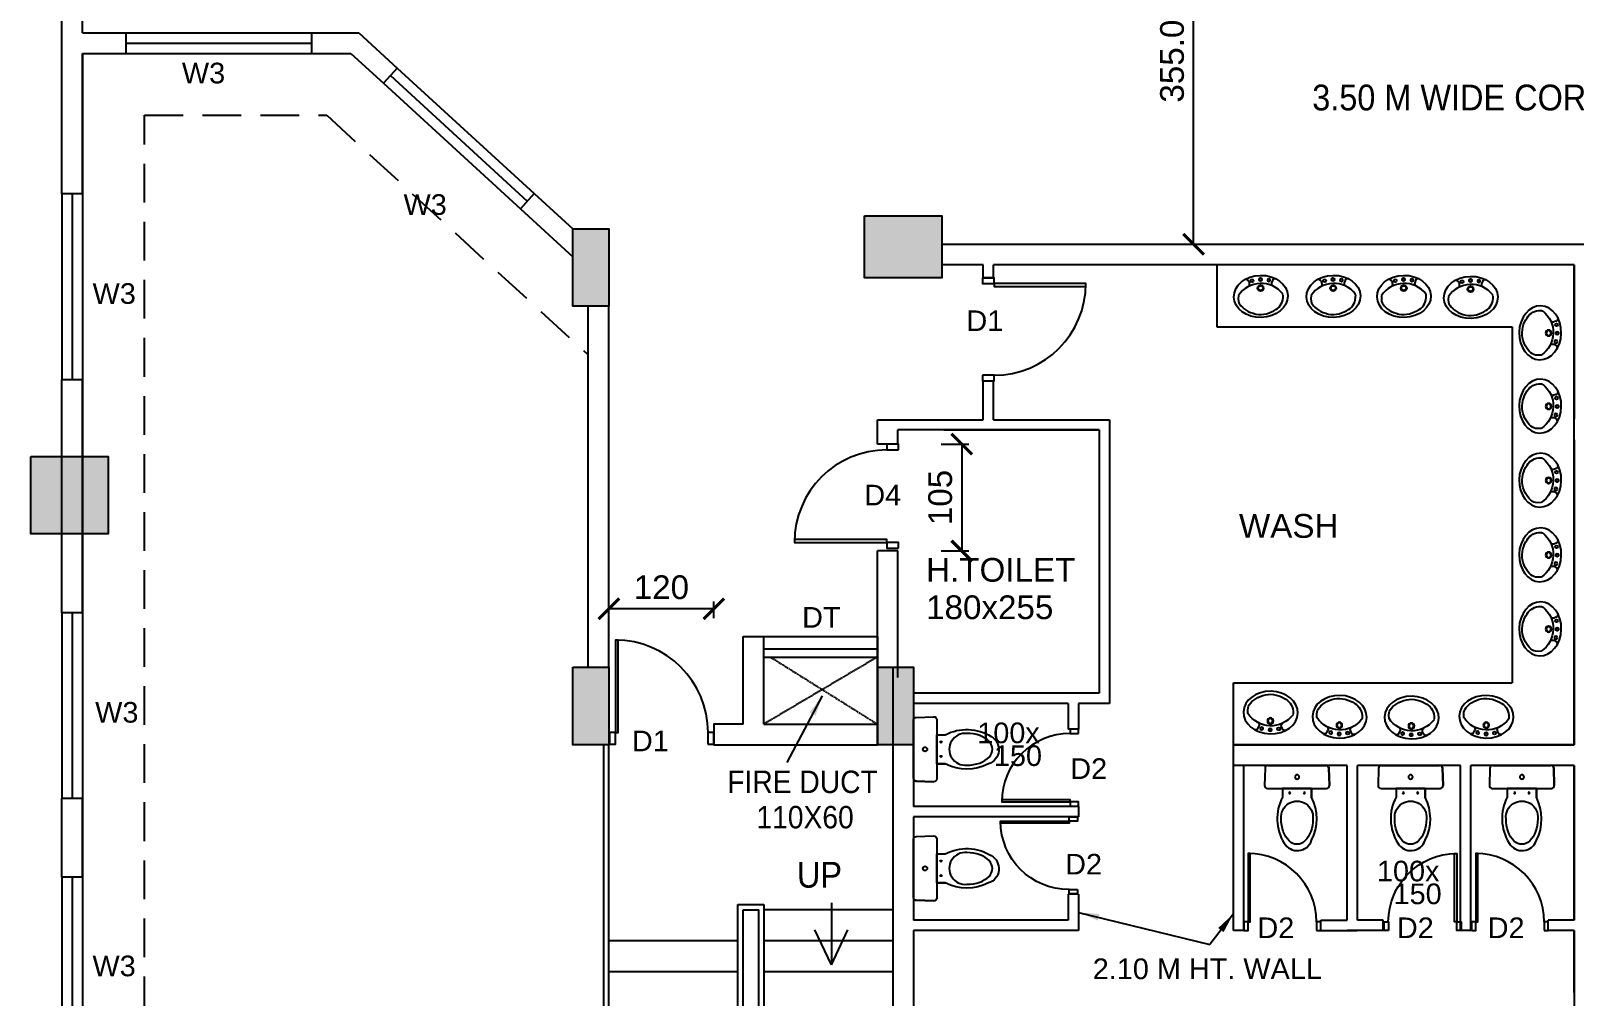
# Model space of a CAD drawing. Extents: x 53439 to 79867, y -144071 to -73305.
# Drawn here: x 61822 to 63317, y -126802 to -125866 of the extents above; entities that cross this region are included whole.
import ezdxf

# ---------------------------------------------------------------- set-up
doc = ezdxf.new("R2010")
doc.units = 0
doc.header["$LTSCALE"] = 0.1
doc.header["$MEASUREMENT"] = 0
doc.header["$PDMODE"] = 35
doc.header["$PDSIZE"] = -0.8
doc.linetypes.add('HIDDEN', pattern=[0.375, 0.25, -0.125])
doc.layers.get('0').update_dxf_attribs({"linetype": 'CONTINUOUS'})
doc.layers.get('DEFPOINTS').update_dxf_attribs({"linetype": 'CONTINUOUS'})
for name, color, linetype in [('DOOR', 30, 'CONTINUOUS'), ('HAT', 253, 'CONTINUOUS'), ('LAYER4', 130, 'CONTINUOUS'), ('STAIR', 142, 'CONTINUOUS'), ('TEXT', 7, 'CONTINUOUS'), ('THIN_HA', 253, 'CONTINUOUS'), ('WALL', 6, 'CONTINUOUS'), ('WIN', 102, 'CONTINUOUS')]:
    doc.layers.add(name, color=color, linetype=linetype)
doc.styles.add('1MM', font='arial.ttf')
doc.styles.add('DIM', font='arial.ttf', dxfattribs={"width": 0.7, "height": 1})
doc.styles.add('DUTCH', font='arial.ttf')
doc.dimstyles.new('KRI', dxfattribs={"dimtxt": 23, "dimasz": 20, "dimexe": 7, "dimexo": 0, "dimgap": 9, "dimtad": 1, "dimdec": 1, "dimzin": 1, "dimtxsty": '1MM', "dimblk": 'ARCHTICK', "dimcen": 0.5, "dimclrd": 252, "dimclre": 252, "dimclrt": 7, "dimaunit": 1, "dimadec": 8, "dimazin": 3, "dimtfac": 1, "dimtdec": 1, "dimtmove": 0, "dimatfit": 3})

# ---------------------------------------------------------------- blocks, each defined once
blk = doc.blocks.new('A$C764D24B9')
at = {"layer": 'DOOR'}
for points in [[(0.056, 0.111), (0.083, 0.111), (0.083, 1), (0.056, 1)], [(0, 0), (0.056, 0), (0.056, 0.111), (0, 0.111)], [(0.944, 0), (1, 0), (1, 0.111), (0.944, 0.111)]]:
    blk.add_lwpolyline(points, close=True, dxfattribs=at)
blk.add_arc((0.056, 0.111), 0.889, 0, 90, dxfattribs=at)
blk = doc.blocks.new('WC1')
at = {"layer": 'DOOR'}
for p, q in [((-29.3, -7.5), (-29.8, -22.7)), ((24.3, -5), (-26.8, -5))]:
    blk.add_line(p, q, dxfattribs=at)
for points in [[(26.8, -7.5), (27.3, -22.7, -0.423393), (24.7, -25.4), (-27.3, -25.4, -0.423393), (-29.8, -22.7), (-29.3, -7.5, -0.405093), (-26.8, -5), (24.3, -5, -0.405093), (26.8, -7.5, -0.407682)], [(11.5, -25.4), (11.5, -33, -0.265683), (10, -73.3, -0.649464), (-14.1, -70.9, -0.243179), (-14, -33), (-14, -25.4), (11.5, -25.4)], [(12.6, -52, 1.119632), (-15.2, -52, 17.71796)]]:
    blk.add_lwpolyline(points, format="xyb", dxfattribs=at)
blk.add_lwpolyline([(-14, -25.4), (-14, -33)], dxfattribs=at)
for centre, radius in [((-1.3, -15.2), 1.91), ((-7.6, -29.2), 0.636), ((5.1, -29.2), 0.636)]:
    blk.add_circle(centre, radius, dxfattribs=at)
blk.add_arc((-26.8, -7.5), 2.54, 90, 178.2101, dxfattribs=at)
blk.add_ellipse((-1.3, -52), major_axis=(0, -22.4), ratio=0.622298, start_param=4.712389, end_param=7.853982, dxfattribs=at)
blk = doc.blocks.new('WB5')
at = {"layer": 'DOOR'}
for p, q in [((4.7, 11.3), (6.8, 10.5)), ((5.3, -11), (7.3, -10.1))]:
    blk.add_line(p, q, dxfattribs=at)
for points in [[(2.4, 0.1, 1), (5, 0.1, 1)], [(3.2, 7.9, 1), (5.9, 7.9, 1)], [(3.6, -7.7, -1), (6.3, -7.6, -1)]]:
    blk.add_lwpolyline(points, format="xyb", close=True, dxfattribs=at)
for centre, radius in [((3.7, 0.1), 1.32), ((11.8, 0.3), 2.73), ((11.8, 0.3), 2.19)]:
    blk.add_circle(centre, radius, dxfattribs=at)
for centre, radius, start, end in [((5.6, 13.6), 2.49, 151.6403, 249.4649), ((32.6, 0.8), 25.2, 127.6693, 236.45), ((18.2, 19.4), 1.66, 91.5976, 127.6693), ((7.7, 12.8), 2.49, 249.4649, 334.3015), ((6.3, -13.3), 2.49, 113.4041, 211.2287), ((8.3, -12.4), 2.49, 28.5675, 113.4041)]:
    blk.add_arc(centre, radius, start, end, dxfattribs=at)
blk.add_ellipse((19.5, 0.5), major_axis=(-0.6, 24.9), ratio=0.783308, dxfattribs=at)
blk.add_open_spline([(18.7, -20.2), (23.5, -20.6), (25, -20), (30.8, -16.4), (34.3, -10.8), (37.3, 2.3), (34.9, 9.5), (28.9, 18.7), (25, 21.3), (18.2, 21.1)], degree=3, knots=[3.262053, 3.262053, 3.262053, 3.262053, 3.577225, 3.577225, 4.479784, 4.479784, 5.382343, 5.382343, 6.141594, 6.141594, 6.141594, 6.141594], dxfattribs=at)
blk = doc.blocks.new('HHRH')
at = {"layer": 'THIN_HA', "linetype": 'CONTINUOUS', "ltscale": 0.1}
blk.add_hatch(color=2, dxfattribs=at).paths.add_polyline_path([(-6923.03, -1177.102), (-6922.28, -1177.102), (-6922.28, -1177.852), (-6923.03, -1177.852)])
at = {"layer": 'THIN_HA', "color": 2, "linetype": 'CONTINUOUS', "ltscale": 0.1}
blk.add_lwpolyline([(-6923.03, -1177.102), (-6922.28, -1177.102), (-6922.28, -1177.852), (-6923.03, -1177.852)], close=True, dxfattribs=at)
blk = doc.blocks.new('YTTU')
at = {"layer": 'THIN_HA', "linetype": 'CONTINUOUS', "ltscale": 0.1}
blk.add_hatch(color=2, dxfattribs=at).paths.add_polyline_path([(-6879.58, -1156.369), (-6878.83, -1156.369), (-6878.83, -1156.969), (-6879.58, -1156.969)])
at = {"layer": 'THIN_HA', "color": 2, "linetype": 'CONTINUOUS', "ltscale": 0.1}
blk.add_lwpolyline([(-6879.58, -1156.369), (-6878.83, -1156.369), (-6878.83, -1156.969), (-6879.58, -1156.969)], close=True, dxfattribs=at)
blk = doc.blocks.new('_ARCHTICK')
at = {"layer": 'WALL', "color": 0, "const_width": 0.15}
blk.add_lwpolyline([(-0.5, -0.5), (0.5, 0.5)], dxfattribs=at)
blk = doc.blocks.new('*D144')
at = {"layer": 'DEFPOINTS', "color": 0, "linetype": 'CONTINUOUS', "ltscale": 0.1}
for p in [(62921.7, -125718.3), (62948.6, -125718.3), (62921.7, -126073.3, 0)]:
    blk.add_point(p, dxfattribs=at)
at = {"layer": 'WALL', "color": 252, "linetype": 'CONTINUOUS', "ltscale": 0.1}
for p, q in [((62921.7, -125718.3), (62955.6, -125718.3)), ((62948.6, -126073.3), (62948.6, -125718.3)), ((62921.7, -126073.3), (62955.6, -126073.3))]:
    blk.add_line(p, q, dxfattribs=at)
at = {"layer": 'WALL', "color": 252, "linetype": 'CONTINUOUS', "ltscale": 0.1, "xscale": 20, "yscale": 20, "zscale": 20}
for p, rotation in [((62948.6, -125718.3), 90), ((62948.6, -126073.3), 270)]:
    blk.add_blockref('_ARCHTICK', p, dxfattribs=dict(at, rotation=rotation))
at = {"layer": 'WALL', "color": 7, "linetype": 'CONTINUOUS', "ltscale": 0.1, "insert": (62927.9, -125895.8), "char_height": 23, "attachment_point": 5, "rotation": 90, "style": '1MM'}
blk.add_mtext('355.0', dxfattribs=at)
blk = doc.blocks.new('*D35')
at = {"layer": 'DEFPOINTS', "color": 0, "linetype": 'CONTINUOUS', "ltscale": 0.1}
for p in [(62704.1, -126267, 0), (62704.1, -126370.5, 0), (62724.1, -126370.5)]:
    blk.add_point(p, dxfattribs=at)
at = {"layer": 'HAT', "color": 252, "ltscale": 0.1}
for p, q in [((62704.1, -126267), (62731.1, -126267)), ((62724.1, -126267), (62724.1, -126370.5)), ((62704.1, -126370.5), (62731.1, -126370.5))]:
    blk.add_line(p, q, dxfattribs=at)
at = {"layer": 'HAT', "color": 252, "linetype": 'CONTINUOUS', "ltscale": 0.1, "xscale": 20, "yscale": 20, "zscale": 20}
for p, rotation in [((62724.1, -126267), 90), ((62724.1, -126370.5), 270)]:
    blk.add_blockref('_ARCHTICK', p, dxfattribs=dict(at, rotation=rotation))
at = {"layer": 'HAT', "color": 7, "linetype": 'CONTINUOUS', "ltscale": 0.1, "insert": (62703.3, -126318.7), "char_height": 23, "attachment_point": 5, "rotation": 90, "style": '1MM'}
blk.add_mtext('105', dxfattribs=at)
blk = doc.blocks.new('*D39')
at = {"layer": 'DEFPOINTS', "color": 0, "linetype": 'CONTINUOUS', "ltscale": 0.1}
for p in [(62382.3, -126426.6), (62382.3, -126435.5, 0), (62483.9, -126435.5)]:
    blk.add_point(p, dxfattribs=at)
at = {"layer": 'HAT', "color": 252, "ltscale": 0.1}
for p, q in [((62382.3, -126435.5), (62382.3, -126419.6)), ((62483.9, -126426.6), (62382.3, -126426.6)), ((62483.9, -126435.5), (62483.9, -126419.6))]:
    blk.add_line(p, q, dxfattribs=at)
at = {"layer": 'HAT', "color": 252, "linetype": 'CONTINUOUS', "ltscale": 0.1, "xscale": 20, "yscale": 20, "zscale": 20, "rotation": 180}
blk.add_blockref('_ARCHTICK', (62382.3, -126426.6), dxfattribs=at)
at = {"layer": 'HAT', "color": 252, "linetype": 'CONTINUOUS', "ltscale": 0.1, "xscale": 20, "yscale": 20, "zscale": 20}
blk.add_blockref('_ARCHTICK', (62483.9, -126426.6), dxfattribs=at)
at = {"layer": 'HAT', "color": 7, "linetype": 'CONTINUOUS', "ltscale": 0.1, "insert": (62433.1, -126405.8), "char_height": 23, "attachment_point": 5, "style": '1MM'}
blk.add_mtext('120', dxfattribs=at)

msp = doc.modelspace()

# ---------------------------------------------------------------- hatches: boundary and pattern name
at = {"layer": 'THIN_HA', "linetype": 'CONTINUOUS', "ltscale": 0.1}
for points in [[(62347.31, -126058.28), (62382.31, -126058.28), (62382.31, -126133.28), (62347.31, -126133.28)], [(62347.31, -126483.28), (62382.31, -126483.28), (62382.31, -126558.28), (62347.31, -126558.28)], [(62642.31, -126483.28), (62677.31, -126483.28), (62677.31, -126558.28), (62642.31, -126558.28)]]:
    msp.add_hatch(color=2, dxfattribs=at).paths.add_polyline_path(points)

# ---------------------------------------------------------------- linework, layer by layer
at = {"layer": 'DOOR', "linetype": 'HIDDEN', "ltscale": 1500}
for p, q in [((61932.31, -128226.62), (61932.31, -125948.28)), ((61932.31, -125948.28), (62108.89, -125948.28)), ((62108.89, -125948.28), (62362.31, -126180.55))]:
    msp.add_line(p, q, dxfattribs=at)
at = {"layer": 'DOOR', "linetype": 'CONTINUOUS', "ltscale": 0.1}
for p, q in [((62377.31, -127177.78), (62377.31, -126558.28)), ((62382.31, -127177.78), (62382.31, -126558.28)), ((62507.31, -127113.28), (62507.22, -126713.28)), ((62507.22, -126713.28), (62532.27, -126713.28)), ((62532.27, -126713.28), (62532.27, -127113.28)), ((62512.31, -127108.28), (62512.22, -126718.28))]:
    msp.add_line(p, q, dxfattribs=at)
msp.add_lwpolyline([(62512.27, -126718.28), (62527.27, -126718.28), (62527.27, -127108.28)], dxfattribs=at)
at = {"layer": 'LAYER4', "linetype": 'CONTINUOUS', "ltscale": 0.1}
for p, q in [((62971.3, -126093.28), (62971.3, -126153.28)), ((62971.3, -126153.28), (63257.31, -126153.28)), ((63257.31, -126153.28), (63257.31, -126498.28)), ((62987.31, -126498.28), (63257.31, -126498.28)), ((62987.31, -126558.28), (62987.31, -126498.28))]:
    msp.add_line(p, q, dxfattribs=at)
at = {"layer": 'LAYER4', "color": 1, "linetype": 'HIDDEN', "ltscale": 35}
for p, q in [((62642.31, -126473.28, 0), (62532.31, -126538.28, 0)), ((62538.64, -126473.28, 0), (62642.31, -126538.28, 0))]:
    msp.add_line(p, q, dxfattribs=at)
at = {"layer": 'STAIR', "linetype": 'CONTINUOUS', "ltscale": 0.1}
msp.add_line((62517.22, -126718.28, 0), (62527.22, -126718.28), dxfattribs=at)
for points in [[(62512.22, -126718.28), (62527.22, -126718.28)], [(62527.27, -126718.28), (62527.27, -126718.28)], [(62657.27, -126718.28), (62532.27, -126718.28)], [(62507.22, -126748.28), (62382.31, -126748.28)], [(62507.22, -126748.28), (62382.37, -126748.28)], [(62507.22, -126748.28), (62382.37, -126748.28)], [(62657.31, -126748.28), (62532.27, -126748.28)], [(62657.27, -126748.28), (62532.27, -126748.28)], [(62507.23, -126778.28), (62382.31, -126778.28)], [(62507.23, -126778.28), (62382.37, -126778.28)], [(62657.31, -126778.28), (62532.27, -126778.28)], [(62657.27, -126778.28), (62532.27, -126778.28)]]:
    msp.add_lwpolyline(points, dxfattribs=at)
at = {"layer": 'THIN_HA', "color": 2, "linetype": 'CONTINUOUS', "ltscale": 0.1, "elevation": 0}
for points in [[(62347.31, -126058.28), (62382.31, -126058.28), (62382.31, -126133.28), (62347.31, -126133.28)], [(62347.31, -126483.28), (62382.31, -126483.28), (62382.31, -126558.28), (62347.31, -126558.28)], [(62642.31, -126483.28), (62677.31, -126483.28), (62677.31, -126558.28), (62642.31, -126558.28)]]:
    msp.add_lwpolyline(points, close=True, dxfattribs=at)
at = {"layer": 'WALL', "linetype": 'CONTINUOUS', "ltscale": 0.1}
for p, q in [((61852.31, -126024.53, 0), (61852.31, -125713.28, 0)), ((61872.31, -125868.28, 0), (61872.31, -125768.28, 0)), ((61872.31, -125868.28), (61914.26, -125868.28)), ((61914.26, -125868.28), (61914.26, -125888.28)), ((62094.26, -125868.28), (62140, -125868.28)), ((62094.26, -125868.28), (62094.26, -125888.28)), ((62140, -125868.28), (62177.31, -125902.47)), ((61872.31, -126024.53, 0), (61872.31, -125888.28, 0)), ((61872.31, -125888.28, 0), (61872.31, -126024.53, 0)), ((61872.31, -125888.28, 0), (61872.31, -126024.53, 0)), ((61872.31, -125888.28), (61914.26, -125888.28)), ((62094.26, -125888.28), (62132.23, -125888.28)), ((62132.23, -125888.28), (62163.8, -125917.22)), ((62177.31, -125902.47), (62163.8, -125917.22)), ((61852.31, -126024.53, 0), (61852.31, -125948.28, 0)), ((61852.31, -126024.53, 0), (61852.31, -125948.28, 0)), ((61852.31, -126024.53, 0), (61852.31, -125948.28, 0)), ((61872.31, -126024.53, 0), (61872.31, -125948.28, 0)), ((61872.31, -126024.53, 0), (61872.31, -125948.28, 0)), ((61872.31, -126024.53, 0), (61872.31, -125948.28, 0)), ((61872.31, -126024.53), (61852.31, -126024.53)), ((62310.01, -126024.09), (62296.49, -126038.84)), ((62310.01, -126024.09), (62347.31, -126058.28)), ((62296.49, -126038.84), (62347.31, -126085.41)), ((62704.81, -126073.28, 0), (63347.46, -126073.28, 0)), ((62744.81, -126093.28, 0), (62704.81, -126093.28, 0)), ((62744.81, -126105.78), (62744.81, -126093.28)), ((63317.31, -126093.28), (62754.81, -126093.28, 0)), ((62754.81, -126105.78), (62754.81, -126093.28)), ((63317.31, -126242.75), (63317.31, -126093.28)), ((63317.31, -126093.28), (63317.31, -126242.75)), ((63317.31, -126093.28), (63317.31, -126242.75)), ((63317.31, -126093.28), (63317.31, -126242.75)), ((63317.31, -126242.75), (63317.31, -126093.28)), ((63317.31, -126093.28), (63317.31, -126242.75)), ((63317.31, -126093.28), (63317.31, -126242.75)), ((63317.31, -126093.28), (63317.31, -126242.75)), ((63317.31, -126262.78, 0), (63317.31, -126093.29)), ((63317.31, -126262.78, 0), (63317.31, -126093.29)), ((62744.81, -126105.78), (62754.81, -126105.78)), ((62362.31, -126483.28), (62362.31, -126133.28)), ((62382.31, -126483.28), (62382.31, -126133.28)), ((61852.31, -126430.37), (61852.31, -126204.53)), ((61852.31, -126430.37, 0), (61852.31, -126204.53, 0)), ((61872.31, -126204.53, 0), (61852.31, -126204.53, 0)), ((61872.31, -126430.37), (61872.31, -126204.53)), ((61872.31, -126204.53), (61872.31, -126430.37)), ((61872.31, -126204.53), (61872.31, -126430.37)), ((61872.31, -126430.37, 0), (61872.31, -126204.53, 0)), ((62744.26, -126205.78), (62754.81, -126205.78)), ((62744.81, -126243.28), (62744.81, -126205.78)), ((62754.81, -126243.28), (62754.81, -126205.78)), ((62642.31, -126253.28, 0), (62642.31, -126243.28, 0)), ((62642.31, -126243.28, 0), (62744.81, -126243.28, 0)), ((62754.81, -126243.28, 0), (62867.31, -126243.28, 0)), ((62867.31, -126243.28), (62867.31, -126518.28)), ((62642.31, -126266.98, 0), (62642.31, -126253.28, 0)), ((62662.31, -126266.98, 0), (62642.31, -126266.98, 0)), ((62857.31, -126253.28, 0), (62662.31, -126253.28, 0)), ((62662.31, -126266.98, 0), (62662.31, -126253.28, 0)), ((62706.87, -126253.28, 0), (62857.31, -126253.28, 0)), ((62857.31, -126253.28), (62857.31, -126508.28)), ((63317.31, -126558.28, 0), (63317.31, -126262.75, 0)), ((63317.31, -126262.75, 0), (63317.31, -126558.28, 0)), ((63317.31, -126262.75, 0), (63317.31, -126558.28, 0)), ((63317.31, -126262.75, 0), (63317.31, -126558.28, 0)), ((63317.31, -126558.28), (63317.31, -126262.75)), ((63317.31, -126262.75), (63317.31, -126558.28)), ((63317.31, -126262.75), (63317.31, -126558.28)), ((63317.31, -126262.75), (63317.31, -126558.28)), ((63317.31, -126558.28, 0), (63317.31, -126262.75, 0)), ((63317.31, -126262.75, 0), (63317.31, -126558.28, 0)), ((63317.31, -126262.75, 0), (63317.31, -126558.28, 0)), ((63317.31, -126262.75, 0), (63317.31, -126558.28, 0)), ((63317.31, -126558.28), (63317.31, -126262.75)), ((63317.31, -126262.75), (63317.31, -126558.28)), ((63317.31, -126262.75), (63317.31, -126558.28)), ((63317.31, -126262.75), (63317.31, -126558.28)), ((62642.31, -126453.28, 0), (62642.31, -126370.48, 0)), ((62662.31, -126370.48, 0), (62642.31, -126370.48, 0)), ((62662.31, -126493.03, 0), (62662.31, -126370.48, 0)), ((61872.31, -126430.37, 0), (61852.31, -126430.37, 0)), ((62512.31, -126453.28, 0), (62642.31, -126453.28, 0)), ((62512.31, -126538.28, 0), (62512.31, -126453.28, 0)), ((62512.31, -126538.28, 0), (62512.31, -126453.28, 0)), ((62532.31, -126538.28, 0), (62532.31, -126453.28, 0)), ((62642.31, -126493.28, 0), (62642.31, -126453.28, 0)), ((62642.31, -126493.28, 0), (62642.31, -126453.28, 0)), ((62642.31, -126453.28, 0), (62642.31, -126558.28, 0)), ((62532.31, -126473.28, 0), (62642.31, -126473.28, 0)), ((62657.31, -126483.28), (62657.31, -127178.28)), ((62857.31, -126508.28), (62677.31, -126508.28)), ((62677.31, -126518.28), (62677.31, -126618.28)), ((62677.31, -126518.28), (62677.31, -126618.28)), ((62677.31, -126518.28), (62677.31, -126618.28)), ((62677.31, -126518.28), (62677.31, -126618.28)), ((62827.31, -126518.28), (62677.31, -126518.28)), ((62827.31, -126518.28), (62827.31, -126543.28)), ((62867.31, -126518.28), (62837.31, -126518.28)), ((62837.31, -126518.28), (62837.31, -126543.28)), ((62532.31, -126538.28, 0), (62642.31, -126538.28, 0)), ((62837.31, -126543.28), (62827.31, -126543.28)), ((62532.31, -126558.28, 0), (62642.31, -126558.28, 0)), ((63317.31, -126558.28), (62987.31, -126558.28)), ((62987.31, -126558.28), (63317.31, -126558.28)), ((62987.31, -126738.28), (62987.31, -126558.28)), ((63097.31, -126578.28), (62987.31, -126578.28)), ((62997.31, -126738.28), (62997.31, -126578.28)), ((63097.31, -126728.28), (63097.31, -126578.28)), ((63207.31, -126578.28), (63107.31, -126578.28)), ((63107.31, -126728.28), (63107.31, -126578.28)), ((63207.31, -126738.28), (63207.31, -126578.28)), ((63317.31, -126578.28), (63217.31, -126578.28)), ((63217.31, -126738.28), (63217.31, -126578.28)), ((63317.31, -126578.28), (63279.35, -126578.28)), ((63317.31, -126728.28, 0), (63317.31, -126578.28, 0)), ((63317.31, -126578.28, 0), (63317.31, -126728.28, 0)), ((63317.31, -126578.28, 0), (63317.31, -126728.28, 0)), ((63317.31, -126578.28, 0), (63317.31, -126728.28, 0)), ((63317.31, -126728.28), (63317.31, -126578.28)), ((63317.31, -126578.28), (63317.31, -126728.28)), ((63317.31, -126578.28), (63317.31, -126728.28)), ((63317.31, -126578.28), (63317.31, -126728.28)), ((63317.31, -126728.28, 0), (63317.31, -126578.28, 0)), ((63317.31, -126628.28, 0), (63317.31, -126578.28, 0)), ((63317.31, -126578.28, 0), (63317.31, -126628.28, 0)), ((63317.31, -126578.28, 0), (63317.31, -126728.28, 0)), ((63317.31, -126578.28, 0), (63317.31, -126628.28, 0)), ((63317.31, -126578.28, 0), (63317.31, -126728.28, 0)), ((63317.31, -126578.28, 0), (63317.31, -126628.28, 0)), ((63317.31, -126578.28, 0), (63317.31, -126728.28, 0)), ((63317.31, -126728.28), (63317.31, -126578.28)), ((63317.31, -126628.28), (63317.31, -126578.28)), ((63317.31, -126578.28), (63317.31, -126628.28)), ((63317.31, -126578.28), (63317.31, -126728.28)), ((63317.31, -126578.28), (63317.31, -126628.28)), ((63317.31, -126578.28), (63317.31, -126728.28)), ((63317.31, -126578.28), (63317.31, -126628.28)), ((63317.31, -126578.28), (63317.31, -126728.28)), ((61852.31, -126686.62), (61852.31, -126610.37)), ((61852.31, -126686.62, 0), (61852.31, -126610.37, 0)), ((61852.31, -126686.62, 0), (61852.31, -126610.37, 0)), ((61872.31, -126610.37, 0), (61852.31, -126610.37, 0)), ((61872.31, -126686.62), (61872.31, -126610.37)), ((61872.31, -126610.37), (61872.31, -126686.62)), ((61872.31, -126686.62), (61872.31, -126610.37)), ((61872.31, -126686.62, 0), (61872.31, -126610.37, 0)), ((61872.31, -126686.62, 0), (61872.31, -126610.37, 0)), ((61872.31, -126654.59, 0), (61872.31, -126610.37, 0)), ((61872.31, -126654.59, 0), (61872.31, -126610.37, 0)), ((61872.31, -126654.59, 0), (61872.31, -126610.37, 0)), ((62837.31, -126618.28), (62677.31, -126618.28)), ((62677.31, -126628.28), (62677.31, -126728.28)), ((62677.31, -126628.28), (62677.31, -126728.28)), ((62677.31, -126628.28), (62677.31, -126728.28)), ((62677.31, -126628.28), (62677.31, -126728.28)), ((62837.31, -126628.28), (62677.31, -126628.28)), ((61872.31, -126677.84), (61872.31, -126686.62)), ((61872.31, -126686.62, 0), (61852.31, -126686.62, 0)), ((62597.77, -126711.53), (62597.77, -126771.68)), ((62827.31, -126703.28), (62827.31, -126728.28)), ((62837.31, -126703.28), (62827.31, -126703.28)), ((62837.31, -126703.28), (62837.31, -126738.28)), ((62827.31, -126728.28), (62677.31, -126728.28)), ((63071.86, -126728.28), (63097.31, -126728.28)), ((63071.86, -126738.28), (63071.86, -126728.28)), ((63132.31, -126728.28), (63107.31, -126728.28)), ((63132.31, -126738.28), (63132.31, -126728.28)), ((63317.31, -126728.28), (63292.31, -126728.28)), ((63292.31, -126738.28), (63292.31, -126728.28)), ((62597.77, -126771.68), (62581.77, -126737.58)), ((62597.77, -126771.68), (62613.77, -126737.58)), ((62677.31, -126738.28), (62677.31, -126888.28)), ((62837.31, -126738.28), (62677.31, -126738.28)), ((62997.31, -126738.28), (62987.31, -126738.28)), ((63071.86, -126738.28), (63106.86, -126738.28)), ((63132.31, -126738.28), (63097.31, -126738.28)), ((63217.31, -126738.28), (63207.31, -126738.28)), ((63317.31, -126738.28), (63292.31, -126738.28)), ((63317.31, -126798.28, 0), (63317.31, -126738.28, 0)), ((63317.31, -126738.28, 0), (63317.31, -126798.28, 0)), ((63317.31, -126738.28, 0), (63317.31, -126798.28, 0)), ((63317.31, -126738.28, 0), (63317.31, -126798.28, 0)), ((63317.31, -126798.28), (63317.31, -126738.28)), ((63317.31, -126738.28), (63317.31, -126798.28)), ((63317.31, -126738.28), (63317.31, -126798.28)), ((63317.31, -126738.28), (63317.31, -126963.28))]:
    msp.add_line(p, q, dxfattribs=at)
for points in [[(61872.31, -126024.53), (61852.31, -126024.53)], [(61872.31, -126430.37), (61852.31, -126430.37)], [(62512.31, -126538.28), (62483.89, -126538.28), (62483.89, -126558.28), (62532.31, -126558.28)], [(61872.31, -126610.37), (61852.31, -126610.37)], [(62837.31, -126618.28), (62837.31, -126628.28)], [(61872.31, -126686.62), (61852.31, -126686.62)]]:
    msp.add_lwpolyline(points, dxfattribs=at)
at = {"layer": 'WIN'}
for p, q in [((61914.26, -125868.28), (62094.26, -125868.28)), ((61914.26, -125878.28), (62094.26, -125878.28)), ((61914.26, -125888.28), (62094.26, -125888.28)), ((62177.31, -125902.47), (62310.01, -126024.09)), ((62163.8, -125917.22), (62296.49, -126038.84)), ((62170.55, -125909.85), (62303.25, -126031.46)), ((61852.31, -126024.53), (61852.31, -126204.53)), ((61862.31, -126024.53), (61862.31, -126204.53)), ((61872.31, -126024.53), (61872.31, -126204.53)), ((61852.31, -126430.37, 0), (61852.31, -126610.37, 0)), ((61862.31, -126430.37, 0), (61862.31, -126610.37, 0)), ((61872.31, -126430.37, 0), (61872.31, -126610.37, 0)), ((62532.31, -126465.33, 0), (62642.31, -126465.33, 0)), ((61852.31, -126686.62, 0), (61852.31, -126866.62, 0)), ((61862.31, -126686.62, 0), (61862.31, -126866.62, 0)), ((61872.31, -126686.62, 0), (61872.31, -126866.62, 0))]:
    msp.add_line(p, q, dxfattribs=at)

# ---------------------------------------------------------------- block references
at = {"layer": 'LAYER4', "linetype": 'CONTINUOUS', "ltscale": 0.1}
for name, p, xscale, yscale, zscale, rotation in [('WB5', (63013.27, -126103.4, 0), 1.04724409453047, 1.04724409453047, 1.04724409453047, 270), ('WB5', (63083.61, -126103.4, 0), 1.04724409453047, 1.04724409453047, 1.04724409453047, 270), ('WB5', (63151.93, -126103.4, 0), 1.04724409453047, 1.04724409453047, 1.04724409453047, 270), ('WB5', (63216.71, -126104.39, 0), 1.04724409453047, 1.04724409453047, 1.04724409453047, 270), ('WB5', (63022.74, -126547.76, 0), -1.058267716580303, 1.058267716522096, 1.058267716535433, 270), ('WB5', (63089.55, -126551.8, 0), -1.058267716580303, 1.058267716522096, 1.058267716535433, 270), ('WB5', (63159.35, -126552.62, 0), -1.058267716580303, 1.058267716522096, 1.058267716535433, 270), ('WB5', (63231.84, -126551.81, 0), -1.058267716580303, 1.058267716522096, 1.058267716535433, 270), ('WC1', (62671.8, -126561.3), 1.102362204706878, 1.102362204706878, 1.102362204706878, 90), ('WC1', (62671.8, -126676.75), 1.102362204706878, 1.102362204706878, 1.102362204706878, 90)]:
    msp.add_blockref(name, p, dxfattribs=dict(at, xscale=xscale, yscale=yscale, zscale=zscale, rotation=rotation))
for name, p, xscale, yscale, zscale in [('WB5', (63304.87, -126159.61), -1.047905511779391, 1.047905511804856, 1.047905511811023), ('WB5', (63304.88, -126230.67), -1.047905511779391, 1.047905511804856, 1.047905511811023), ('WB5', (63304.88, -126302.44), -1.047905511779391, 1.047905511804856, 1.047905511811023), ('WB5', (63304.88, -126374.77), -1.047905511779391, 1.047905511804856, 1.047905511811023), ('WB5', (63304.88, -126446.54), -1.047905511779391, 1.047905511804856, 1.047905511811023), ('WC1', (63047.45, -126572.77), -1.102362204692326, 1.102362204706878, 1.102362204724409), ('WC1', (63157.45, -126572.77), -1.102362204692326, 1.102362204706878, 1.102362204724409), ('WC1', (63265.27, -126572.77), -1.102362204692326, 1.102362204706878, 1.102362204724409)]:
    msp.add_blockref(name, p, dxfattribs=dict(at, xscale=xscale, yscale=yscale, zscale=zscale))
at = {"layer": 'THIN_HA', "color": 2, "linetype": 'CONTINUOUS', "xscale": 100, "yscale": 100, "zscale": 100}
for name, p in [('YTTU', (750587.78, -10408.87, 0)), ('HHRH', (754125.28, -8568.87, 0))]:
    msp.add_blockref(name, p, dxfattribs=at)
at = {"layer": 'WALL', "linetype": 'CONTINUOUS', "ltscale": 0.1}
for p, xscale, yscale, zscale, rotation in [((62744.26, -126105.78), 100, 100, 100, 270), ((62662.84, -126367.86), 100.8780941701698, 100.8780941701698, 100.8780941701698, 90), ((62837.31, -126617.83), 74.54819277214119, 74.54819277214119, 74.54819277214119, 90), ((62836.26, -126628.28), -74.54819277214119, 74.54819277214119, 74.54819277212394, 90)]:
    msp.add_blockref('A$C764D24B9', p, dxfattribs=dict(at, xscale=xscale, yscale=yscale, zscale=zscale, rotation=rotation))
for p, xscale, yscale, zscale in [((62383.01, -126557.75, 0), 100.8780941701843, 100.8780941701843, 100.8780941701843), ((62997.31, -126738.28), 74.5481927721994, 74.5481927721994, 74.5481927721994), ((63207.77, -126738.28), -74.5481927721994, 74.54819277214119, 74.54819277212394), ((63217.77, -126738.28), 74.5481927721994, 74.5481927721994, 74.5481927721994)]:
    msp.add_blockref('A$C764D24B9', p, dxfattribs=dict(at, xscale=xscale, yscale=yscale, zscale=zscale))

# ---------------------------------------------------------------- texts
at = {"style": 'DIM'}
for s, p in [('W3', (61968.62, -125917.35)), ('W3', (62183.34, -126044.81)), ('W3', (61882.1, -126131.04)), ('D1', (62728.62, -126157.4)), ('D4', (62629.69, -126326.34, 0)), ('DT', (62569.44, -126444.87)), ('W3', (61884.6, -126536.87, 0)), ('100x ', (62739.1, -126556.82)), ('D1', (62404.55, -126564.62, 0)), ('150', (62755.22, -126578.9)), ('D2', (62829.19, -126591.45)), ('D2', (62824.24, -126684.05)), ('100x ', (63126.28, -126690.72)), ('150', (63142.4, -126712.8)), ('D2', (63010.51, -126745.72)), ('D2', (63145.59, -126745.72)), ('D2', (63233.6, -126745.72)), ('W3', (61881.99, -126782.67, 0)), ('2.10 M HT. WALL', (62850.98, -126785.45))]:
    msp.add_text(s, height=20, dxfattribs=at).set_placement(p)
at = {"layer": 'TEXT', "style": 'DUTCH', "width": 0.9}
for s, height, p in [('3.50 M WIDE CORRIDOR', 25, (63063.6, -125943.56)), ('FIRE DUCT', 21.75, (62496.93, -126605.13, 0)), ('110X60', 21.75, (62525.17, -126639.38, 0)), ('110X60', 21.75, (62525.17, -126639.38)), ('110X60', 21.75, (62525.17, -126639.38, 0)), ('UP', 25, (62564.45, -126696.83))]:
    msp.add_text(s, height=height, dxfattribs=at).set_placement(p)
at = {"layer": 'TEXT', "style": 'DUTCH'}
for s, p in [('WASH', (62992.62, -126357.73, 0)), ('H.TOILET', (62689.56, -126400.32)), ('180x255', (62689.56, -126436.55))]:
    msp.add_text(s, height=23, dxfattribs=at).set_placement(p)

# ---------------------------------------------------------------- dimensions: what is measured, and where the dimension line sits
at = {"layer": 'HAT', "linetype": 'CONTINUOUS', "ltscale": 0.1}
dim = msp.add_linear_dim(base=(62724.08, -126370.48), p1=(62704.07, -126266.98, 0), p2=(62704.07, -126370.48, 0), angle=90, text='105', dimstyle='KRI', override={"dimfxl": 0}, dxfattribs=at)
dim.commit()
dim.dimension.update_dxf_attribs({"geometry": '*D35', "text_midpoint": (62703.34, -126318.73)})
dim = msp.add_linear_dim(base=(62382.31, -126426.55), p1=(62483.89, -126435.47), p2=(62382.31, -126435.47, 0), text='120', dimstyle='KRI', override={"dimfxl": 0}, dxfattribs=at)
dim.commit()
dim.dimension.update_dxf_attribs({"geometry": '*D39', "text_midpoint": (62433.1, -126405.81)})
at = {"layer": 'WALL', "linetype": 'CONTINUOUS', "ltscale": 0.1}
dim = msp.add_linear_dim(base=(62948.62, -125718.28), p1=(62921.68, -126073.28, 0), p2=(62921.68, -125718.28), angle=90, dimstyle='KRI', dxfattribs=at)
dim.commit()
dim.dimension.update_dxf_attribs({"geometry": '*D144', "text_midpoint": (62927.87, -125895.78)})

# ---------------------------------------------------------------- leaders
msp.add_leader([(62588.88, -126510.81), (62554.72, -126575.51)], dimstyle='KRI', override={"dimgap": 9, "dimtad": 0}, dxfattribs=at)
at = {"layer": 'WIN', "linetype": 'CONTINUOUS', "ltscale": 0.1}
for points in [[(62837.31, -126720.78), (62964.35, -126751.9)], [(62987.31, -126722.07), (62964.35, -126751.9)]]:
    msp.add_leader(points, dimstyle='KRI', override={"dimgap": 9, "dimtad": 0}, dxfattribs=at)

doc.saveas('drawing.dxf')
